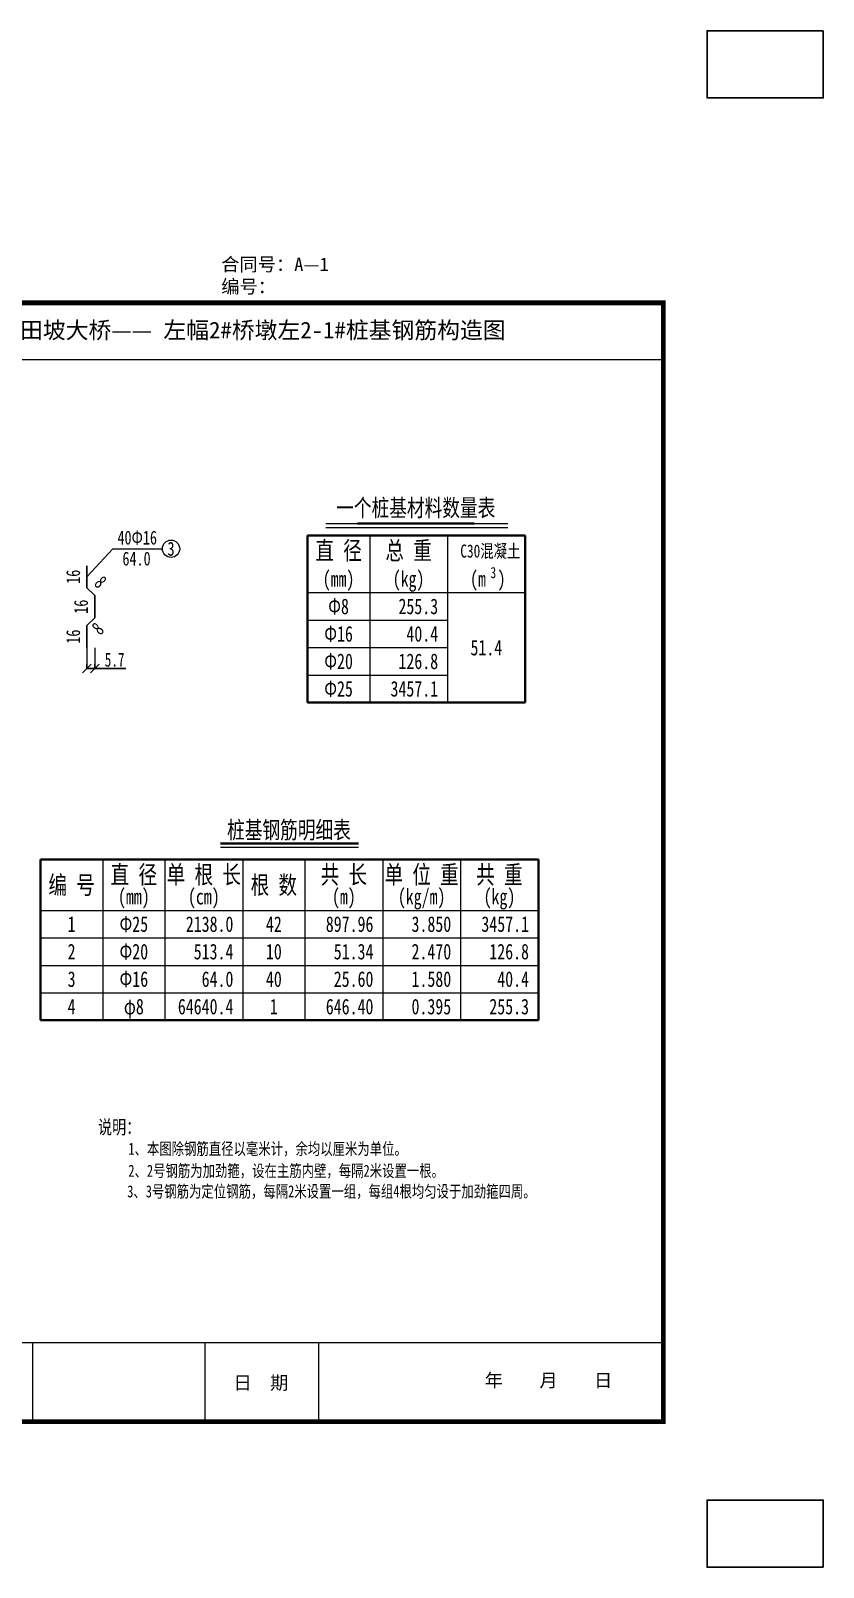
# Model space of a CAD drawing. Header units: millimetres. Extents: x -87831 to -32330, y -3617 to 16913.
# Drawn here: x -41500 to -32330, y -3617 to 14163 of the extents above; entities that cross this region are included whole.
import ezdxf
from ezdxf.enums import TextEntityAlignment as Align

# ---------------------------------------------------------------- set-up
doc = ezdxf.new("R2010")
doc.units = ezdxf.units.MM
doc.header["$LTSCALE"] = 4
doc.layers.add('zx', color=2, linetype='Continuous', plot=False)
for name, color, linetype, lineweight in [('外框_TK', 7, 'Continuous', 15), ('工作线', 1, 'Continuous', 35), ('文字', 3, 'Continuous', 15), ('标注', 255, 'Continuous', 15)]:
    doc.layers.add(name, color=color, linetype=linetype, lineweight=lineweight)
doc.layers.add('钢筋', color=1, linetype='Continuous')
doc.styles.get("Standard").update_dxf_attribs({"font": 'SimSun.ttf', "width": 0.8, "height": 35})
doc.styles.add('图名', font='simkai.ttf', dxfattribs={"width": 0.67, "height": 80})
doc.styles.add('宋体', font='NSimSun.ttf', dxfattribs={"width": 0.7})
doc.styles.add('标注', font='NSimSun.ttf', dxfattribs={"width": 0.7, "height": 160})
doc.dimstyles.new('DimStyle50', dxfattribs={"dimscale": 0.02, "dimtxt": 175, "dimasz": 80, "dimexe": 50, "dimexo": 50, "dimgap": 31.25, "dimtad": 1, "dimdec": 1, "dimlfac": 5, "dimdsep": 46, "dimtxsty": '标注', "dimcen": 0, "dimclrd": 256, "dimclre": 256, "dimclrt": 256, "dimadec": 1, "dimazin": 2, "dimtfac": 1, "dimtdec": 1, "dimtmove": 2, "dimatfit": 3, "dimfxl": 1, "dimtolj": 1, "dimtzin": 0, "dimlwd": -1, "dimlwe": -1, "dimarcsym": 0})
doc.dimstyles.new('ISO-25', dxfattribs={"dimtxt": 35, "dimasz": 20, "dimexe": 20, "dimexo": 20, "dimgap": 10, "dimtad": 1, "dimdec": 3, "dimtxsty": 'Standard', "dimblk": 'OBLIQUE', "dimcen": 2.5, "dimadec": 0, "dimazin": 0, "dimtfac": 1, "dimtdec": 3, "dimtmove": 0, "dimatfit": 3, "dimfxl": 1, "dimarcsym": 0})

# ---------------------------------------------------------------- blocks, each defined once
blk = doc.blocks.new('*D150')
at = {"layer": 'Defpoints', "color": 0}
for p in [(-40849, 7024), (-40759, 7024), (-40759, 6784)]:
    blk.add_point(p, dxfattribs=at)
at = {"layer": '外框_TK'}
for p, q in [((-40849, 7023), (-40849, 6783)), ((-40759, 7023), (-40759, 6783)), ((-40848, 6784), (-40760, 6784))]:
    blk.add_line(p, q, dxfattribs=at)
for points in [[(-40848, 6784), (-40848, 6784), (-40849, 6784)], [(-40760, 6784), (-40760, 6784), (-40759, 6784)]]:
    blk.add_solid(points, dxfattribs=at)
at = {"layer": '外框_TK', "insert": (-40672, 6859), "char_height": 3.5, "attachment_point": 5, "style": '宋体'}
blk.add_mtext('\\A1;5.7', dxfattribs=at)
blk = doc.blocks.new('_Oblique')
at = {"color": 0, "linetype": 'ByBlock', "lineweight": -2}
blk.add_line((-0.5, -0.5), (0.5, 0.5), dxfattribs=at)
blk = doc.blocks.new('*D179')
at = {"layer": 'Defpoints', "color": 0}
for p in [(-40849, 6783), (-40759, 6784), (-40759, 6784)]:
    blk.add_point(p, dxfattribs=at)
at = {"layer": 'zx', "color": 0, "lineweight": -2}
for p, q in [((-40849, 6784), (-40849, 6834)), ((-40849, 6784), (-40759, 6784)), ((-40759, 6784), (-40759, 6834)), ((-40759, 6784), (-40398, 6784))]:
    blk.add_line(p, q, dxfattribs=at)
at = {"layer": 'zx', "color": 0, "lineweight": -2, "xscale": 100, "yscale": 100, "zscale": 100, "rotation": 180}
blk.add_blockref('_Oblique', (-40849, 6784), dxfattribs=at)
at = {"layer": 'zx', "color": 0, "lineweight": -2, "xscale": 100, "yscale": 100, "zscale": 100}
blk.add_blockref('_Oblique', (-40759, 6784), dxfattribs=at)
at = {"layer": 'zx', "color": 0, "insert": (-40529, 6884), "char_height": 160, "attachment_point": 5, "style": '标注'}
blk.add_mtext('5.7', dxfattribs=at)

msp = doc.modelspace()

# ---------------------------------------------------------------- linework, layer by layer
at = {"color": 7, "const_width": 55.757}
msp.add_lwpolyline([(-34179.848, 11014.754), (-34179.848, -1932.376), (-54804.308, -1932.376), (-54804.308, 11014.754)], close=True, dxfattribs=at)
at = {"color": 7, "ltscale": 2, "const_width": 15.488}
for points in [[(-54804.308, 10358.664), (-34179.848, 10358.664)], [(-54804.308, -1016.308), (-34179.848, -1016.308)], [(-41476.295, -1016.308), (-41476.295, -1925.46)], [(-39482.586, -1016.308), (-39482.586, -1925.46)], [(-38169.87, -1016.308), (-38169.87, -1925.46)]]:
    msp.add_lwpolyline(points, dxfattribs=at)
at = {"layer": 'zx', "color": 7}
for points in [[(-32330.207, 14162.978), (-33674.45, 14162.978), (-33674.45, 13385.342), (-32330.207, 13385.342)], [(-32330.207, -3616.6), (-33674.45, -3616.6), (-33674.45, -2838.965), (-32330.207, -2838.965)]]:
    msp.add_lwpolyline(points, close=True, dxfattribs=at)
at = {"layer": '工作线', "color": 7}
for p, q in [((-37719.91, 8462.784), (-36369.91, 8462.784)), ((-38297.98, 8322.715), (-35777.98, 8322.715)), ((-38297.98, 8322.715), (-38297.98, 6389.366)), ((-35777.98, 8322.715), (-35777.98, 6389.366)), ((-38297.98, 6389.366), (-35777.98, 6389.366)), ((-39305.321, 4756.416), (-37706.068, 4756.416)), ((-41386.74, 4572.481), (-35626.74, 4572.481)), ((-41386.74, 4572.481), (-41386.74, 2712.481)), ((-35626.74, 4572.481), (-35626.74, 2712.481)), ((-41386.74, 2712.481), (-35626.74, 2712.481))]:
    msp.add_line(p, q, dxfattribs=at)
at = {"layer": '文字', "color": 7}
for p, q in [((-38084.73, 8462.784), (-35978.311, 8462.784)), ((-38084.73, 8415.682), (-35978.311, 8415.682)), ((-39305.321, 4716.416), (-37706.068, 4716.416))]:
    msp.add_line(p, q, dxfattribs=at)
at = {"layer": '标注', "color": 7}
for p, q in [((-37577.98, 8322.715), (-37577.98, 6389.366)), ((-36677.98, 8322.715), (-36677.98, 6389.366)), ((-40849.241, 7844.89), (-40550.977, 8168.531)), ((-40550.977, 8168.531), (-39976.336, 8168.531)), ((-38297.98, 7661.366), (-35777.98, 7661.366)), ((-38297.98, 7343.366), (-36677.98, 7343.366)), ((-38297.98, 7025.366), (-36677.98, 7025.366)), ((-38297.98, 6707.366), (-36677.98, 6707.366)), ((-40666.74, 4572.481), (-40666.74, 2712.481)), ((-39946.74, 4572.481), (-39946.74, 2712.481)), ((-39046.74, 4572.481), (-39046.74, 2712.481)), ((-38326.74, 4572.481), (-38326.74, 2712.481)), ((-37426.74, 4572.481), (-37426.74, 2712.481)), ((-36526.74, 4572.481), (-36526.74, 2712.481)), ((-41386.74, 3984.481), (-35626.74, 3984.481)), ((-41386.74, 3666.481), (-35626.74, 3666.481)), ((-41386.74, 3348.481), (-35626.74, 3348.481)), ((-41386.74, 3030.481), (-35626.74, 3030.481))]:
    msp.add_line(p, q, dxfattribs=at)
msp.add_circle((-39876.336, 8168.531), 100, dxfattribs=at)
at = {"layer": '钢筋', "color": 7}
for p, q in [((-40849.241, 7972.89), (-40849.241, 7716.89)), ((-40849.241, 7716.89), (-40758.681, 7626.33)), ((-40758.681, 7626.33), (-40758.681, 7370.33)), ((-40758.681, 7370.33), (-40849.241, 7279.77)), ((-40849.241, 7279.77), (-40849.241, 7023.77))]:
    msp.add_line(p, q, dxfattribs=at)

# ---------------------------------------------------------------- texts
at = {"color": 7}
for s, p in [('合同号：A—1', (-39295.798, 11382.428)), ('编号：', (-39295.798, 11125.206)), ('日  期', (-39153.183, -1559.512)), ('年    月    日', (-36247.288, -1530.636))]:
    msp.add_text(s, height=154.88, dxfattribs=at).set_placement(p)
at = {"lineweight": -2, "insert": (-42159.627, 10795.586), "char_height": 193.6, "width": 9013.52059, "attachment_point": 1, "style": '图名'}
msp.add_mtext('\\pi272.1;{\\fSimSun|b0|i0|c134|p2;\\W1;大田坡大桥——\\fSimSun|b0|i0|c0|p2; \\fSimSun|b0|i0|c134|p2;左幅2#桥墩左2-1#桩基钢筋构造图\\L    }', dxfattribs=at)
at = {"linetype": 'Continuous', "insert": (-38393.721, 7356.552), "char_height": 0.24, "width": 0.10185, "attachment_point": 1, "style": '宋体'}
msp.add_mtext('3', dxfattribs=at)
at = {"layer": '文字', "color": 7, "style": '宋体', "width": 0.75}
for s, height, p in [('一个桩基材料数量表', 200, (-37044.91, 8642.784)), ('直 径', 210, (-37937.98, 8148.715)), ('总 重', 210, (-37127.98, 8148.715)), ('C30混凝土', 151.2, (-36182.074, 8142.657)), ('(mm)', 180, (-37937.98, 7820.366)), ('(kg)', 180, (-37127.98, 7820.366)), ('桩基钢筋明细表', 200, (-38512.016, 4914.816)), ('直 径', 210, (-40306.74, 4398.481)), ('单 根 长', 210, (-39496.74, 4398.481)), ('共 长', 210, (-37876.74, 4398.481)), ('单 位 重', 210, (-36976.74, 4398.481)), ('共 重', 210, (-36076.74, 4398.481)), ('编 号', 210, (-41026.74, 4278.481)), ('根 数', 210, (-38686.74, 4278.481)), ('(mm)', 180, (-40306.74, 4143.481)), ('(cm)', 180, (-39496.74, 4143.481)), ('(m)', 180, (-37876.74, 4143.481)), ('(kg/m)', 180, (-36976.74, 4143.481)), ('(kg)', 180, (-36076.74, 4143.481))]:
    msp.add_text(s, height=height, dxfattribs=at).set_placement(p, align=Align.MIDDLE_CENTER)
for s, p in [('(m', (-36416.853, 7730.366)), (')', (-36097.662, 7730.366))]:
    msp.add_text(s, height=180, dxfattribs=at).set_placement(p)
for s, height, p in [('说明：', 160, (-40722.403, 1557.131)), ('1、本图除钢筋直径以毫米计，余均以厘米为单位。', 140, (-40370.075, 1295.962)), ('2、2号钢筋为加劲箍，设在主筋内壁，每隔2米设置一根。', 140, (-40370.075, 1041.29)), ('3、3号钢筋为定位钢筋，每隔2米设置一组，每组4根均匀设于加劲箍四周。', 140, (-40383.363, 803.287))]:
    msp.add_text(s, height=height, dxfattribs=at).set_placement(p, align=Align.TOP_LEFT)
at = {"layer": '标注', "color": 7, "style": '宋体', "width": 0.75}
for s, height, p in [('40Φ16', 160, (-40267.599, 8297.814)), ('3', 160, (-39876.336, 8168.531)), ('64.0', 160, (-40275.486, 8055.009)), ('Φ8', 180, (-37937.98, 7502.366)), ('Φ16', 180, (-37937.98, 7184.366)), ('Φ20', 180, (-37937.98, 6866.366)), ('51.4', 180, (-36227.98, 7025.366)), ('Φ25', 180, (-37937.98, 6548.366)), ('Φ25', 180, (-40306.74, 3825.481)), ('42', 180, (-38686.74, 3825.481)), ('1', 180, (-41026.74, 3825.481)), ('2', 180, (-41026.74, 3507.481)), ('Φ20', 180, (-40306.74, 3507.481)), ('10', 180, (-38686.74, 3507.481)), ('3', 180, (-41026.74, 3189.481)), ('Φ16', 180, (-40306.74, 3189.481)), ('40', 180, (-38686.74, 3189.481)), ('4', 180, (-41026.74, 2871.481)), ('φ8', 180, (-40306.74, 2871.481)), ('1', 180, (-38686.74, 2871.481))]:
    msp.add_text(s, height=height, dxfattribs=at).set_placement(p, align=Align.MIDDLE_CENTER)
for s, rotation, p in [('16', 90, (-40881.241, 7844.89)), ('8', 315, (-40781.333, 7694.238)), ('16', 90, (-40790.681, 7498.33)), ('16', 90, (-40881.241, 7151.77))]:
    msp.add_text(s, height=160, rotation=rotation, dxfattribs=at).set_placement(p, align=Align.BOTTOM_CENTER)
for s, height, p in [('3', 130, (-36114.897, 7893.292)), ('255.3', 180, (-36785.98, 7502.366)), ('40.4', 180, (-36785.98, 7184.366)), ('126.8', 180, (-36785.98, 6866.366)), ('3457.1', 180, (-36785.98, 6548.366)), ('2138.0', 180, (-39154.74, 3825.481)), ('897.96', 180, (-37534.74, 3825.481)), ('3.850', 180, (-36634.74, 3825.481)), ('3457.1', 180, (-35734.74, 3825.481)), ('513.4', 180, (-39154.74, 3507.481)), ('51.34', 180, (-37534.74, 3507.481)), ('2.470', 180, (-36634.74, 3507.481)), ('126.8', 180, (-35734.74, 3507.481)), ('64.0', 180, (-39154.74, 3189.481)), ('25.60', 180, (-37534.74, 3189.481)), ('1.580', 180, (-36634.74, 3189.481)), ('40.4', 180, (-35734.74, 3189.481)), ('64640.4', 180, (-39154.74, 2871.481)), ('646.40', 180, (-37534.74, 2871.481)), ('0.395', 180, (-36634.74, 2871.481)), ('255.3', 180, (-35734.74, 2871.481))]:
    msp.add_text(s, height=height, dxfattribs=at).set_placement(p, align=Align.MIDDLE_RIGHT)
msp.add_text('8', height=160, rotation=45, dxfattribs=at).set_placement((-40781.333, 7302.423), align=Align.TOP_CENTER)

# ---------------------------------------------------------------- dimensions: what is measured, and where the dimension line sits
at = {"layer": 'zx', "color": 7}
dim = msp.add_linear_dim(base=(-40758.681, 6784.037), p1=(-40849.241, 6782.77), p2=(-40758.681, 6783.77), text='5.7', dimstyle='ISO-25', override={"dimtxt": 160, "dimasz": 100, "dimexe": 50, "dimexo": 20, "dimgap": 20, "dimdec": 1, "dimdsep": 46, "dimtxsty": '标注', "dimtdec": 1, "dimfxl": 180, "dimfxlon": 1}, dxfattribs=at)
dim.commit()
dim.dimension.update_dxf_attribs({"geometry": '*D179', "text_midpoint": (-40528.547, 6884.037)})
at = {"layer": '外框_TK', "color": 7}
dim = msp.add_linear_dim(base=(-40758.681, 6783.77), p1=(-40849.241, 7023.77), p2=(-40758.681, 7023.77), text='5.7', dimstyle='DimStyle50', override={"dimtxsty": '宋体'}, dxfattribs=at)
dim.commit()
dim.dimension.update_dxf_attribs({"geometry": '*D150', "text_midpoint": (-40671.716, 6858.771), "dimtype": 160})

doc.saveas('drawing.dxf')
